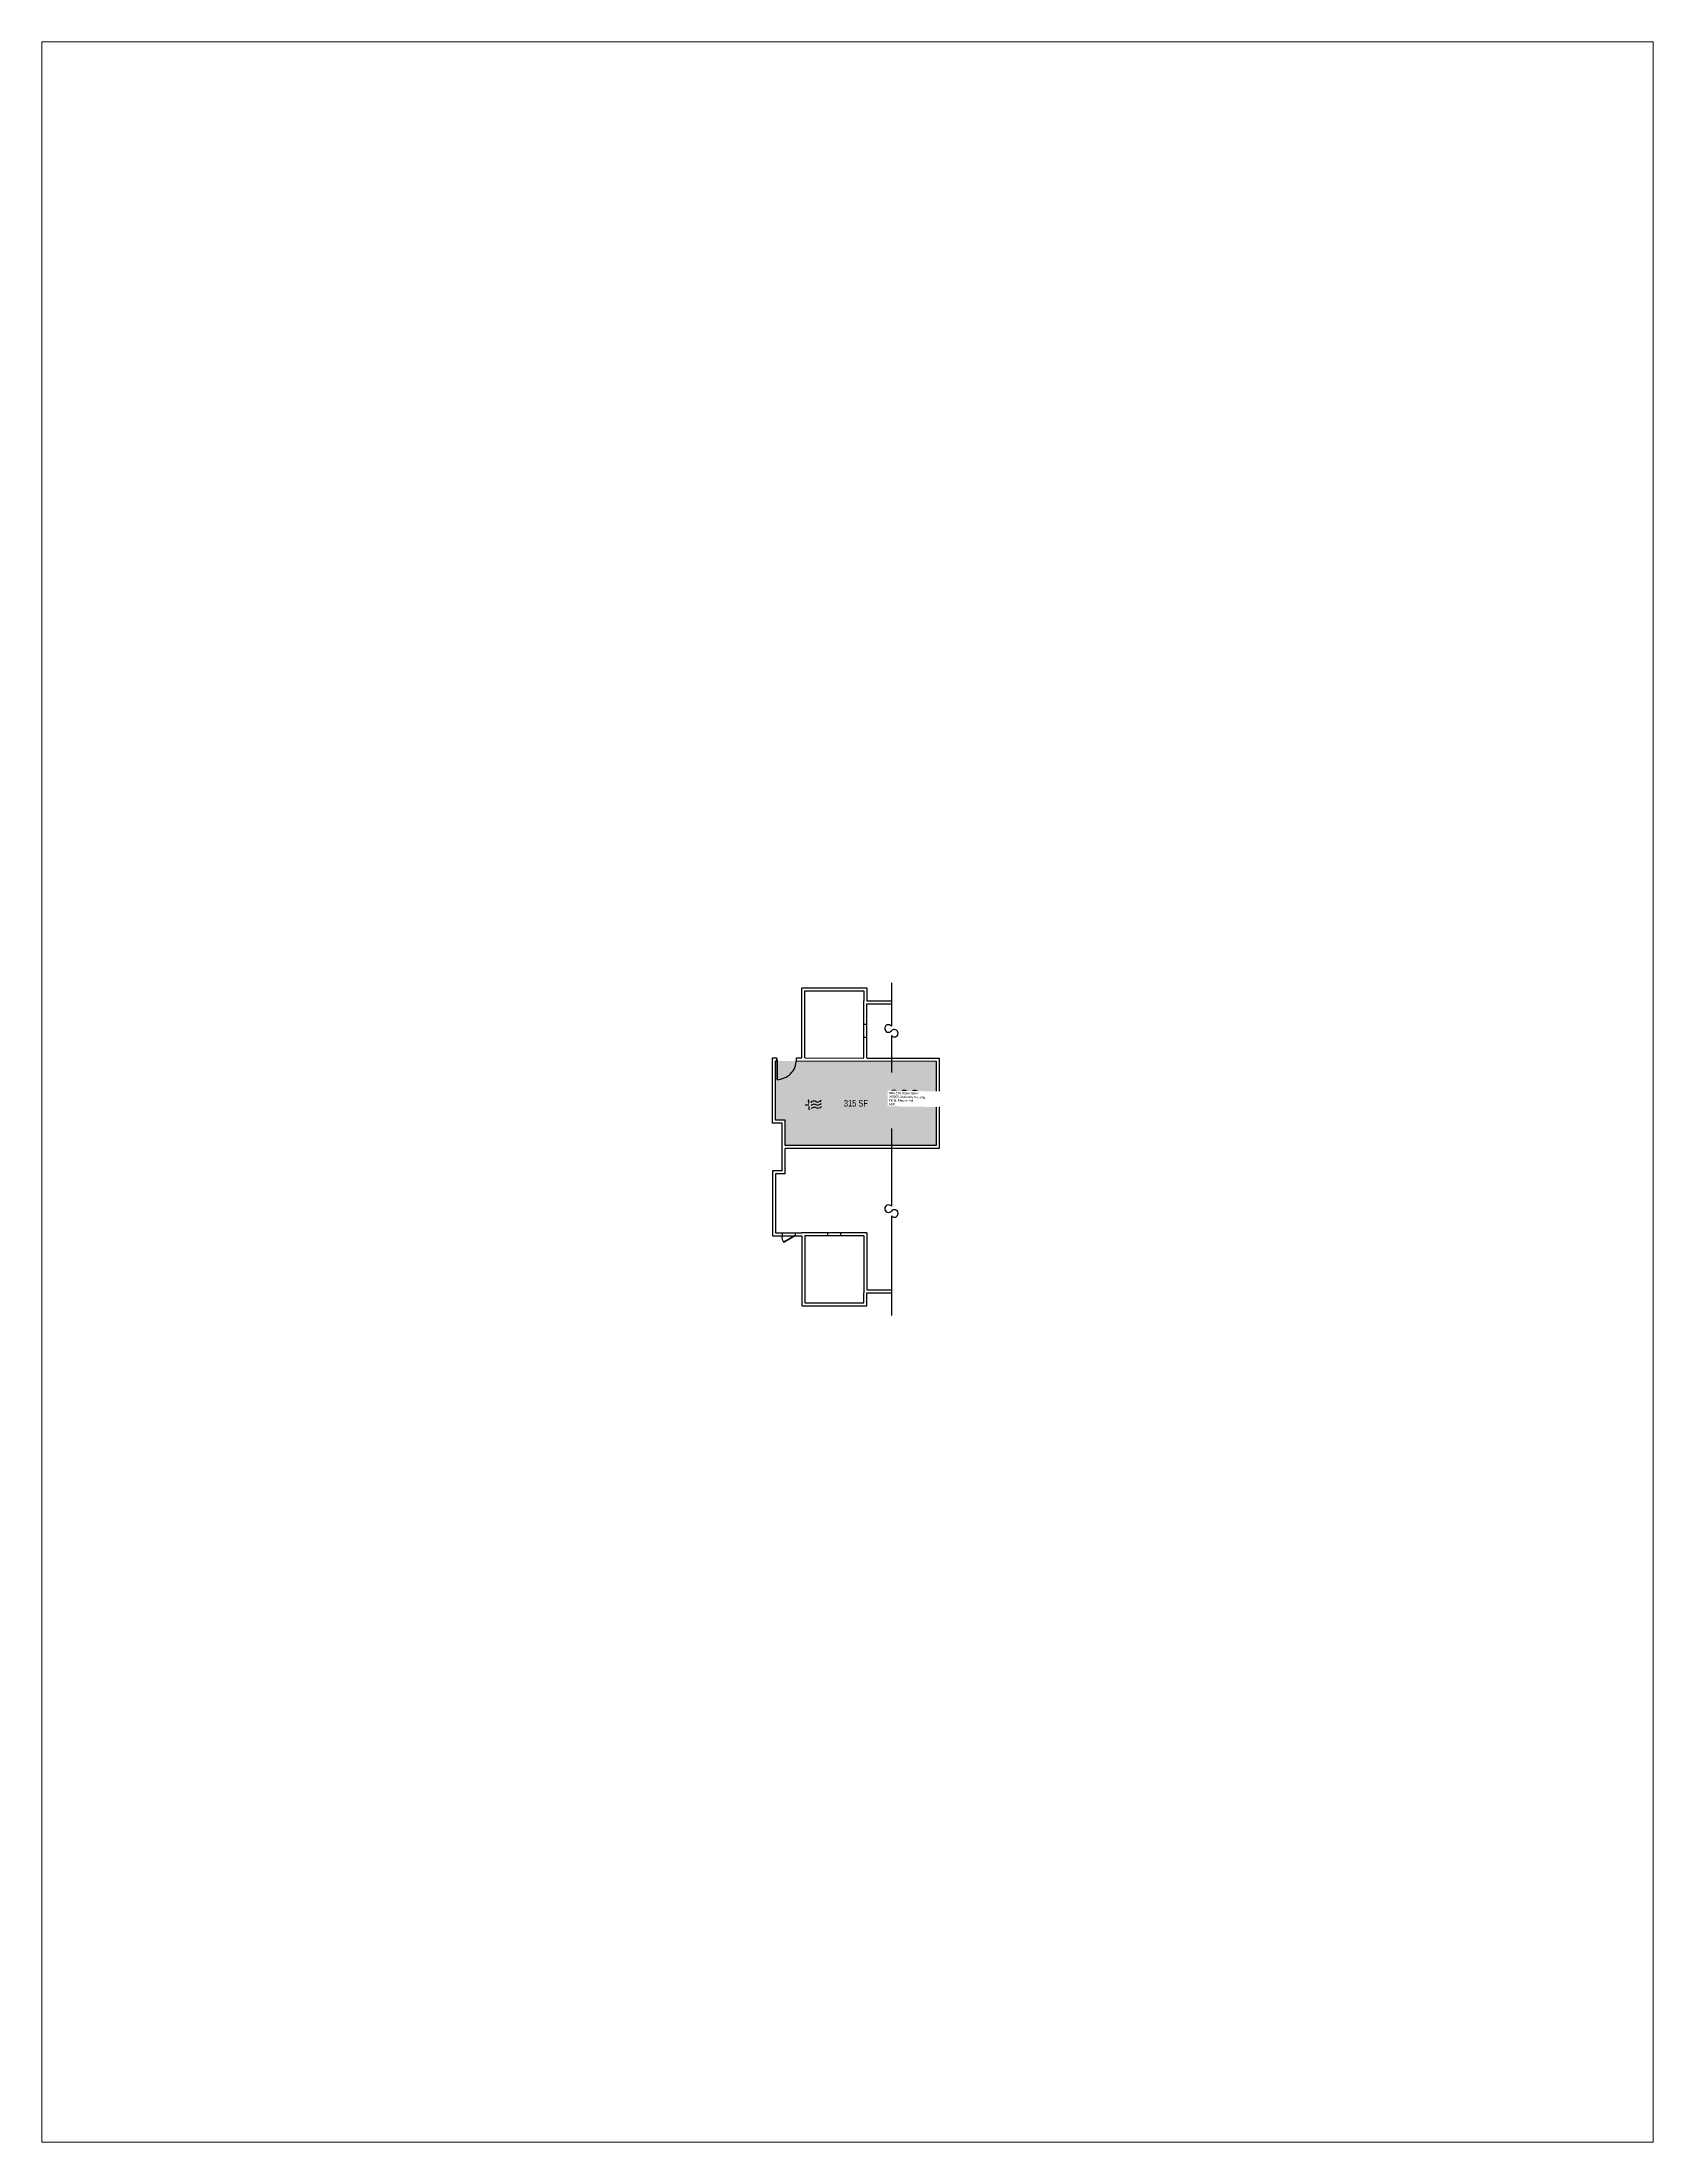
# Paper-space layout 'Layout1' of a CAD drawing. Header units: inches. Extents: x 0 to 8.2, y 0 to 10.7.
# The model-space entities are those that its viewports show. They can reach past a viewport. Long polylines and large blocks are cut down to what shows.
import ezdxf
from ezdxf.enums import TextEntityAlignment as Align

# ---------------------------------------------------------------- set-up
doc = ezdxf.new("R2010")
doc.units = ezdxf.units.IN
doc.header["$LTSCALE"] = 10
doc.header["$MEASUREMENT"] = 0
doc.layers.get('0').update_dxf_attribs({"linetype": 'CONTINUOUS'})
for name, color, linetype in [('A-DOOR', 2, 'CONTINUOUS'), ('A-IDEN-ICON', 4, 'CONTINUOUS'), ('A-IDEN-RNUM', 7, 'CONTINUOUS'), ('A-IDEN-SNUM', 4, 'CONTINUOUS'), ('A-IDEN-VNUM', 4, 'CONTINUOUS'), ('A-WALL', 5, 'CONTINUOUS'), ('AREA-TEXT', 3, 'CONTINUOUS'), ('Rooms-Category-Color', 7, 'CONTINUOUS'), ('Rooms-College-Color', 7, 'CONTINUOUS'), ('Rooms-Department-Color', 7, 'CONTINUOUS'), ('Rooms-Division-Color', 7, 'CONTINUOUS'), ('Rooms-Information', 7, 'CONTINUOUS')]:
    doc.layers.add(name, color=color, linetype=linetype)
doc.styles.add('CP_AREA', font='arial.ttf', dxfattribs={"height": 15})
doc.styles.add('CP_ROOMSNUMBER', font='arial.ttf', dxfattribs={"height": 1})
doc.styles.add('CP_ROOMVNUMBER', font='arial.ttf', dxfattribs={"width": 0.85, "height": 0.075})

# ---------------------------------------------------------------- blocks, each defined once
blk = doc.blocks.new('CPMECH')
at = {"color": 0, "linetype": 'ByBlock'}
for p, q in [((0.005, 0.025), (0.015, 0.035)), ((0.015, 0.035), (0.045, 0.045)), ((0.015, -0.005), (0.045, 0.005)), ((0.045, 0.045), (0.085, 0.025)), ((0.045, 0.005), (0.085, -0.015)), ((0.085, 0.025), (0.125, 0.035)), ((0.125, 0.035), (0.135, 0.045)), ((0.125, -0.005), (0.135, 0.005)), ((0.005, -0.015), (0.015, -0.005)), ((0.005, -0.055), (0.015, -0.045)), ((0.015, -0.045), (0.045, -0.035)), ((0.045, -0.035), (0.085, -0.055)), ((0.085, -0.015), (0.125, -0.005)), ((0.085, -0.055), (0.125, -0.045)), ((0.125, -0.045), (0.135, -0.035))]:
    blk.add_line(p, q, dxfattribs=at)
at = {"color": 0, "linetype": 'ByBlock', "const_width": 0.015}
blk.add_lwpolyline([(-0.025, -0.005), (-0.065, -0.005)], dxfattribs=at)
at = {"color": 0, "linetype": 'ByBlock', "const_width": 0.0075}
blk.add_lwpolyline([(-0.068, -0.007, 1), (-0.062, -0.003, 1)], format="xyb", close=True, dxfattribs=at)
at = {"color": 0, "linetype": 'ByBlock'}
for points in [[(-0.025, -0.005, 0, 0.02, 0), (-0.025, 0.035, 0.02, 0.02, 0), (-0.025, 0.055, 0.02, 0, 0), (-0.025, 0.065, 0, 0, 0)], [(-0.025, -0.005, 0, 0.02, 0), (-0.025, -0.045, 0.02, 0.02, 0), (-0.025, -0.065, 0.02, 0, 0), (-0.025, -0.075, 0, 0, 0)]]:
    blk.add_lwpolyline(points, format="xyseb", dxfattribs=at)

msp = doc.modelspace()

# ---------------------------------------------------------------- hatches: boundary and pattern name
at = {"layer": 'A-DOOR'}
msp.add_hatch(color=256, dxfattribs=at).paths.add_polyline_path([(-46, 417.4), (-44.7, 417.4), (-44.6, 453.5), (-46, 453.5)])
at = {"layer": 'Rooms-Category-Color', "true_color": 0xadadad}
msp.add_hatch(color=253, dxfattribs=at).paths.add_polyline_path([(-48.5, 451.5), (248, 451.3), (247.9, 295.5), (-30.5, 295.5), (-30.5, 342.5), (-48.6, 342.5)])
at = {"layer": 'Rooms-College-Color', "true_color": 0xadadad}
msp.add_hatch(color=253, dxfattribs=at).paths.add_polyline_path([(-48.5, 451.5), (248, 451.3), (247.9, 295.5), (-30.5, 295.5), (-30.5, 342.5), (-48.6, 342.5)])
at = {"layer": 'Rooms-Department-Color', "true_color": 0xacacac}
msp.add_hatch(color=253, dxfattribs=at).paths.add_polyline_path([(-48.5, 451.5), (248, 451.3), (247.9, 295.5), (-30.5, 295.5), (-30.5, 342.5), (-48.6, 342.5)])
at = {"layer": 'Rooms-Division-Color', "true_color": 0xadadad}
msp.add_hatch(color=253, dxfattribs=at).paths.add_polyline_path([(-48.5, 451.5), (248, 451.3), (247.9, 295.5), (-30.5, 295.5), (-30.5, 342.5), (-48.6, 342.5)])

# ---------------------------------------------------------------- linework, layer by layer
at = {"layer": 'A-DOOR'}
for p, q in [((-44.6, 453.5), (-46, 453.5)), ((-46, 453.5), (-46, 417.4)), ((-44.7, 417.4), (-44.6, 453.5)), ((-46, 417.4), (-44.7, 417.4))]:
    msp.add_line(p, q, dxfattribs=at)
at = {"layer": 'A-DOOR', "extrusion": (0.000261203, 4.37109e-07, -1)}
for p, q in [((-33.5, 117.9), (-12.8, 129.9)), ((-33, 117), (-33.5, 117.9)), ((-12.3, 129), (-33, 117)), ((-12.8, 129.9), (-12.3, 129))]:
    msp.add_line(p, q, dxfattribs=at)
at = {"layer": 'A-DOOR'}
msp.add_arc((-45.9, 453.3), 35.9, 269.7544, 0.0993, dxfattribs=at)
at = {"layer": 'A-DOOR', "extrusion": (0.000261203, 4.37109e-07, -1)}
msp.add_arc((11.9, 129.1, 0), 24.4, 332.616, 359.7804, dxfattribs=at)
at = {"layer": 'A-WALL'}
for p, q in [((0, 586), (120, 586)), ((0, 457), (0, 586)), ((5.5, 580.5), (114.5, 580.5)), ((5.5, 457), (5.5, 580.5)), ((114.5, 580.5), (114.5, 562)), ((120, 586), (120, 562)), ((165.4, 595.7), (165.4, 515.7)), ((114.5, 457), (114.5, 562)), ((120, 562), (165.4, 562)), ((120, 556.5), (165.4, 556.5)), ((120, 457), (120, 556.5)), ((120, 518.7), (114.5, 518.7)), ((120, 494.7), (114.5, 494.7)), ((165.4, 498.2), (165.4, 430)), ((-54.1, 337), (-54, 457)), ((-54, 457), (-46, 457)), ((-48.6, 342.5), (-48.5, 451.5)), ((-48.5, 451.5), (-46, 451.5)), ((-46, 451.5), (-46, 457)), ((-10, 451.5), (-10, 457)), ((-10, 457), (0, 457)), ((-10, 451.5), (248, 451.3)), ((5.5, 457), (114.5, 456.9)), ((120, 456.9), (253.5, 456.8)), ((248, 451.3), (247.9, 295.5)), ((253.5, 456.8), (253.4, 290)), ((-36.1, 337), (-54.1, 337)), ((-30.6, 342.5), (-48.6, 342.5)), ((-36.1, 290.2), (-36.1, 337)), ((-30.6, 295.7), (-30.6, 342.5)), ((165.4, 327), (165.4, 183.6)), ((-36, 249), (-36, 290.3)), ((247.9, 295.5), (-30.6, 295.7)), ((253.4, 290), (-30.6, 290.2)), ((-30.5, 243.5), (-30.5, 290.3)), ((-36, 249), (-54, 249)), ((-54, 249), (-54, 129)), ((-30.5, 243.5), (-48.5, 243.5)), ((-48.5, 243.5), (-48.5, 134.5)), ((165.4, 166.1), (165.4, -17.7)), ((-54, 129), (0, 129)), ((-48.5, 134.5), (0, 134.5)), ((-36.2, 134.5), (-36.2, 129)), ((-12.2, 134.5), (-12.2, 129)), ((120, 134.5), (0, 134.5)), ((0, 129), (0, 0)), ((5.5, 129), (5.5, 5.5)), ((114.5, 129), (5.5, 129)), ((48, 129), (48, 134.5)), ((72, 129), (72, 134.5)), ((114.5, 129), (114.5, 24)), ((120, 134.5), (120, 29.5)), ((0, 0), (120, 0)), ((0, 0), (1, 0)), ((0, 0), (1, 0)), ((5.5, 5.5), (114.5, 5.5)), ((114.5, 5.5), (114.5, 24)), ((120, 29.5), (165.4, 29.5)), ((120, 0), (120, 24)), ((120, 24), (165.4, 24))]:
    msp.add_line(p, q, dxfattribs=at)
for centre, start, end in [((160, 511.3), 39.2737, 320.7263), ((170.7, 502.6), 219.2737, 140.7263), ((160, 179.2), 39.2737, 320.7263), ((170.7, 170.4), 219.2737, 140.7263)]:
    msp.add_arc(centre, 6.92, start, end, dxfattribs=at)

# ---------------------------------------------------------------- block references
at = {"layer": 'A-IDEN-ICON', "xscale": 143.9999999988507, "yscale": 143.9999999988507, "zscale": 143.9999999988507, "rotation": 3.01838167891794}
msp.add_blockref('CPMECH', (16.5, 371.5), dxfattribs=at)

# ---------------------------------------------------------------- texts
at = {"layer": 'A-IDEN-RNUM', "style": 'CP_ROOMSNUMBER'}
msp.add_text('0002-00', height=0.36, rotation=359.2, dxfattribs=at).set_placement((93.5, 349.3))
at = {"layer": 'A-IDEN-SNUM', "style": 'CP_ROOMSNUMBER'}
msp.add_text('1700B00200', height=0.36, rotation=359.2, dxfattribs=at).set_placement((93.5, 349.3))
at = {"layer": 'A-IDEN-VNUM', "style": 'CP_ROOMVNUMBER', "width": 0.85}
msp.add_text('002', height=28.8, rotation=359.24, dxfattribs=at).set_placement((160.3, 369.8))
at = {"layer": 'AREA-TEXT', "style": 'CP_AREA', "width": 0.75}
msp.add_text('315 SF', height=12, dxfattribs=at).set_placement((99.7, 373.5), align=Align.MIDDLE_CENTER)

# ---------------------------------------------------------------- next in the draw order: texts
at = {"layer": 'Rooms-Information', "insert": (160.3, 369.8), "char_height": 4.114, "width": 92.16, "attachment_point": 7, "rotation": 359.24, "style": 'CP_ROOMVNUMBER', "bg_fill": 3, "box_fill_scale": 1.5, "bg_fill_color": 256, "bg_fill_true_color": 13158600, "bg_fill_transparency": 0}
msp.add_mtext('Bldg.170, Room B002^M^J205200-University Housing^M^JFICM: Mechanical^M^JASF: ', dxfattribs=at)

psp = doc.layouts.get("Layout1")

# ---------------------------------------------------------------- viewports
at = {"layer": '0', "view_target_point": (5768896.45, 2307662.36)}
psp.add_viewport(center=(4.125, 5.375), size=(8.25, 10.7499), view_center_point=(-5768812.164, -2307268.104), view_height=3869.9614, dxfattribs=at)

doc.saveas('drawing.dxf')
